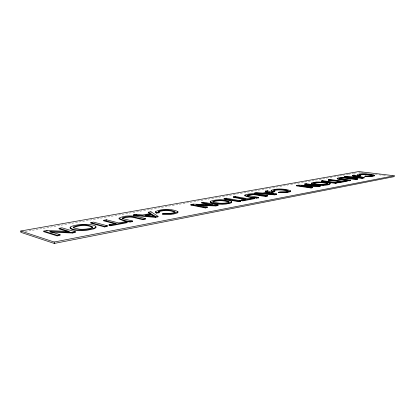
<?xml version="1.0" encoding="UTF-8"?>
<svg xmlns="http://www.w3.org/2000/svg" width="415" height="415" viewBox="0 0 415 415"><rect width="100%" height="100%" fill="white"/><g stroke="black" fill="none" stroke-linecap="round" stroke-linejoin="round"><path stroke-width="0.31" stroke-dasharray="2.08 1.56" d="M25.299 231.539L333.219 176.93M333.857 176.816L338.956 175.913M339.595 175.799L342.147 175.348M342.785 175.234L347.884 174.331M348.522 174.217L353.622 173.314M354.26 173.2L356.807 172.749M358.721 172.407L360.625 172.635M361.257 172.713L364.427 173.091M375.202 174.378L378.371 174.757M379.004 174.829L382.812 175.286M383.444 175.358L385.981 175.664"/><path stroke-width="0.62" d="M265.512 191.066L268.349 192.031L262.685 193.063L256.776 192.643L254.701 193.017L254.701 193.494L274.74 194.848L276.67 194.485L276.67 194.007L267.385 190.729L265.512 191.066L265.512 191.533L267.779 192.306M265.818 196.534L265.818 196.046L267.654 195.698L267.654 196.186C261.128 197.089 253.721 192.721 247.293 195.678M267.385 191.196L267.385 190.729M272.141 193.815L269.382 192.845L269.382 192.373L264.791 193.219L264.791 193.691M278.73 192.223C281.764 191.367 285.338 192.669 288.254 191.066L288.16 190.76C287.854 189.448 269.288 188.711 274.834 191.076L274.834 191.548L272.603 191.792L272.603 191.32L271.042 190.397C277.08 188.218 284.311 188.794 290.422 190.594A7.838 1.333 0.2 0 1 290.443 191.201L287.175 192.093L278.73 192.223L278.73 192.695L286.096 192.695L290.443 191.668A7.833 1.338 0.2 0 0 290.417 191.061M274.74 194.848L274.746 194.365L276.67 194.007M301.907 186.065L318.87 186.527L320.473 186.221L320.479 185.775L318.876 186.076L301.285 185.604L312.599 187.253L312.594 187.71L311.053 188L296.704 185.884L296.704 185.438L298.354 185.137L315.867 185.609L304.657 184.001L304.651 184.442L313.372 185.697M306.156 184.172L306.161 183.731L320.479 185.775M311.053 188L311.063 187.544L312.599 187.253M318.87 186.527L318.876 186.076M321.371 181.417L321.376 180.982L322.865 180.717L337.11 182.647L337.099 183.088L335.621 183.368L321.371 181.417L322.854 181.148L322.865 180.717M340.181 181.754L328.291 180.162L328.296 179.737L329.754 179.472L342.261 181.137L345.835 180.468L347.537 180.691L347.526 181.122L338.863 182.756L337.156 182.522L337.162 182.086L340.814 181.407L328.296 179.737M329.754 179.472L329.743 179.897L328.291 180.162M335.621 183.368L335.631 182.927L337.11 182.647M338.863 182.756L338.868 182.32L347.537 180.691M352.6 175.348L355.697 176.074L351.406 176.857L345.975 176.546L344.403 176.826L344.398 177.241L362.741 178.253L364.194 177.978L364.209 177.558L354.026 175.094L352.6 175.348L352.594 175.758L355.686 176.489M345.825 180.893L345.835 180.468M349.088 180.826L349.098 180.395L350.514 180.131L350.504 180.556L349.088 180.826L337.831 179.233L337.136 178.725L337.654 178.45M354.016 175.498L354.026 175.094M356.018 179.519L356.029 179.093L357.414 178.834L357.403 179.259C351.536 179.934 345.436 176.961 339.543 178.637M359.826 177.475L356.807 176.749L356.817 176.334L353.341 176.972L362.01 177.501L356.817 176.334M364.894 176.214C368.572 176.001 378.475 175.623 367.317 174.316C366.767 173.916 355.484 174.098 360.77 175.353L360.76 175.763L358.959 175.95L358.97 175.54C354.394 174.751 360.412 173.61 361.994 173.854C366.04 173.823 370.185 173.901 374.107 174.974A6.931 0.996 1.2 0 1 374.496 175.431L371.332 176.209L364.894 176.214L364.884 176.629L371.316 176.624L374.486 175.846A6.925 1.001 1.2 0 0 374.091 175.384L373.64 175.229M362.741 178.253L362.752 177.833L364.209 177.558M365.75 176.328L365.765 175.919M394.25 175.758L394.219 176.645L54.266 243.444L20.838 232.327L20.75 231.005L358.742 171.556L394.25 175.758L54.189 242.033L20.75 231.005M119.053 218.674L119.038 218.902C123.099 220.796 128.152 222.606 132.66 221.646L132.639 221.071L123.343 218.715L122.171 217.927L125.346 216.962L130.16 216.526L133.002 216.791L142.91 219.141L145.473 218.658L145.494 219.229L142.931 219.711L133.023 217.356L130.18 217.087L125.372 217.527L122.192 218.498M357.066 175.078L357.548 175.592L358.959 175.95M73.497 227.949L73.657 227.555C79.431 225.122 87.217 224.442 92.784 227.539M244.923 195.46L244.757 195.807C248.974 197.353 253.996 198.412 258.467 197.919L258.467 197.426L247.293 195.195L250.52 194.324L254.317 194.23L265.818 196.046M271.265 190.641L271.327 191.32L272.603 191.792M359.172 175.12C363.436 174.056 368.354 174.419 372.488 175.742M273.625 190.703C278.304 189.37 283.549 189.816 288.155 191.227L288.249 191.533M278.73 192.695L280.006 192.306M177.745 211.847L177.952 212.127A9.234 1.831 -1.6 0 1 177.304 212.968L173.854 213.979L169.647 214.514L162.472 214.379L162.457 213.829C166.462 212.802 171.001 214.228 174.881 212.236L175.12 211.811C170.134 209.44 163.624 209.451 158.421 211.297L158.374 211.759L159.215 212.236L159.23 212.786L156.346 213.123L155.345 212.153M68.392 231.72L59.106 228.93L59.07 228.323L69.596 231.477L46.957 230.512L43.772 231.088L43.808 231.7L57.104 235.896L60.118 235.331L60.082 234.703L49.556 231.425L72.34 232.4L75.452 231.814L75.483 232.431L72.371 233.017L50.225 232.068M104.59 226.943L107.407 226.408L107.381 225.817L93.572 222.098L90.781 222.601L90.812 223.187L104.59 226.943L104.564 226.346L90.781 222.601M115.972 224.043L115.946 223.452L109.052 224.743L109.078 225.335L110.748 225.781L127.089 222.699L127.068 222.118L125.382 221.688L118.674 222.943L106.432 219.779L103.729 220.266L103.755 220.842L115.36 223.882M150.546 213.549L142.724 214.975L136.307 214.384L133.443 214.903L133.459 215.458L155.355 217.367L158.032 216.863L158.016 216.303L150.92 211.749L148.347 212.21L148.363 212.76L150.562 214.099L150.546 213.549L148.347 212.21M210.415 204.813L201.654 203.106L201.643 202.593L212.911 204.787L193.136 204.128L190.905 204.533L190.916 205.046L205.29 207.946L207.386 207.552L207.376 207.028L196.03 204.761L215.909 205.425L218.083 205.015L218.088 205.534L215.914 205.944L197.96 205.342M238.537 201.68L240.524 201.301L240.524 200.798L226.076 198.183L224.09 198.541L224.095 199.039L238.537 201.68L238.532 201.171L224.09 198.541M233.329 196.876L246.043 199.127L241.151 200.04L241.151 200.544L242.889 200.855L254.494 198.666L254.494 198.173L252.756 197.872L247.978 198.764L235.264 196.523L233.329 196.876L233.334 197.364L244.772 199.397M109.078 225.335L110.333 225.101M241.151 200.544L242.376 200.315M43.772 231.088L57.068 235.269L60.082 234.703M104.564 226.346L107.381 225.817M109.052 224.743L110.722 225.189L127.068 222.118M145.473 218.658C137.137 216.21 127.234 214.166 119.032 218.108L119.012 218.337C123.084 220.22 128.131 222.025 132.639 221.071M133.443 214.903L155.34 216.806L158.016 216.303M190.905 204.533L205.285 207.417L207.376 207.028M238.532 201.171L240.524 200.798M241.151 200.04L242.884 200.352L254.494 198.173M267.654 195.698C260.278 194.542 252.258 192.332 244.917 194.977L244.751 195.325C248.974 196.86 253.99 197.919 258.467 197.426M151.356 214.026L145.011 215.188L155.215 216.189L151.356 214.026L151.376 214.581L154.281 216.35M145.665 215.629L151.376 214.581M265.367 193.587L269.382 192.845M353.912 177.283L356.807 176.749M59.07 228.323L61.949 227.804L75.452 231.814M201.643 202.593L203.672 202.23L218.083 205.015M304.657 184.001L306.161 183.731M133.459 215.458L135.181 215.146M190.916 205.046L192.031 204.849M254.701 193.494L256.257 193.208M296.704 185.884L297.804 185.687M344.922 177.148L345.97 176.956M162.457 213.829L171.068 213.834L177.293 212.423A9.234 1.821 -1.6 0 0 177.942 211.583C171.239 208.558 162.052 208.646 155.329 211.609L156.331 212.573L159.215 212.236M272.603 191.32L274.834 191.076M358.97 175.54L360.77 175.353M341.161 177.874L341.96 177.817M344.403 176.826L362.752 177.833M346.572 176.992L347.775 177.065M353.954 177.423L355.204 177.496M360.158 177.802L361.994 177.916L360.863 177.703M254.701 193.017L274.746 194.365M264.791 193.219L274.206 193.924L269.382 192.373M357.414 178.834C350.815 178.393 343.651 176.064 337.141 178.305L339.024 179.052L349.098 180.395M356.029 179.093L344.855 177.739L341.602 177.812L339.34 178.346L341.094 178.891L350.514 180.131M356.137 179.093L357.403 179.259M349.233 180.39L350.504 180.556M337.162 182.086L338.868 182.32M321.376 180.982L335.631 182.927M296.704 185.438L311.063 187.544M257.269 197.711L258.467 197.919M239.268 201.073L240.524 201.301M131.405 221.335L132.66 221.646M103.729 220.266L115.946 223.452M271.446 192.633L273.189 193.25M175.13 212.361C170.15 209.974 163.64 209.99 158.437 211.837L158.39 212.304M95.663 226.73L96.026 227.249L95.834 227.788L93.982 228.826L87.109 230.247A11.921 2.506 -3.2 0 1 82.108 230.616C78.191 230.408 73.336 231.015 70.171 228.354L70.177 227.991A10.645 2.231 -3.3 0 1 70.42 227.638M231.529 201.903L231.767 202.276L230.973 203.008L226.232 204.004A9.742 1.816 -0.7 0 1 222.3 204.268C218.316 204.118 213.834 204.46 210.275 202.442A8.694 1.619 -0.7 0 1 210.696 201.7M213.045 202.411L213.03 201.856C218.083 200.103 223.976 200.404 229.013 202.105L229.153 202.385M330.153 183.814L329.282 184.602L326.496 185.09A8.44 1.344 0.7 0 1 323.269 185.287L316.308 184.96L311.66 183.949A7.532 1.193 0.7 0 1 311.395 183.58M313.709 183.715C317.522 181.853 324.048 182.46 327.964 184.094M46.957 230.512L46.994 231.124M54.189 242.033L54.266 243.444M57.068 235.269L57.104 235.896M72.34 232.4L72.371 233.017M106.432 219.779L106.458 220.349M110.722 225.189L110.748 225.781M129.994 221.569L130.014 222.15M136.307 214.384L136.328 214.939M142.91 219.141L142.931 219.711M150.92 211.749L150.941 212.293M156.331 212.573L156.346 213.123M155.34 216.806L155.355 217.367M193.136 204.128L193.146 204.647M205.285 207.417L205.29 207.946M215.909 205.425L215.914 205.944M226.076 198.183L226.082 198.676M235.264 196.523L235.269 197.011M242.884 200.352L242.889 200.855M256.579 197.779L256.579 198.277M252.756 197.872L252.756 198.365M323.804 184.893A5.826 0.929 0.7 0 1 320.94 184.893M70.145 227.394L70.14 227.747C73.31 230.408 78.165 229.801 82.077 230.009A11.926 2.5 -3.2 0 0 87.077 229.64L93.956 228.224L95.808 227.187L95.995 226.652L95.637 226.134A17.767 3.725 -3.3 0 0 91.227 224.733C84.691 223.95 77.87 224.256 71.593 226.341A10.645 2.22 -3.3 0 0 70.145 227.394M73.626 226.953L73.72 227.742L74.399 228.131L79.327 229.184A8.227 1.727 -3.2 0 0 86.367 229.044L91.16 228.074L92.758 226.938C87.181 223.851 79.405 224.536 73.626 226.953M231.762 201.768L229.952 202.831L226.227 203.49A9.742 1.81 -0.7 0 1 222.295 203.749C218.306 203.604 213.829 203.947 210.265 201.934A8.699 1.608 -0.7 0 1 210.685 201.197C215.567 199.407 220.962 199.662 226.066 200.046A14.489 2.698 -0.7 0 1 230.839 201.031L231.762 201.768M213.025 201.353L213.035 201.903L214.415 202.447L219.364 203.179A6.723 1.25 -0.7 0 0 225.184 203.08L228.499 202.396L229.147 201.877L229.007 201.597C223.97 199.906 218.077 199.605 213.025 201.353M330.236 183.648L326.501 184.649A8.445 1.338 0.7 0 1 323.28 184.841L316.313 184.514L311.665 183.508A7.537 1.193 0.7 0 1 311.535 182.963L316.261 182.003L324.089 182.102A12.543 1.992 0.7 0 1 328.872 182.828L330.236 183.648M313.875 182.891C314.28 184.571 318.699 183.959 320.37 184.426A5.826 0.923 0.7 0 0 325.334 184.343C334.734 182.865 314.959 181.417 313.875 182.891"/></g></svg>
